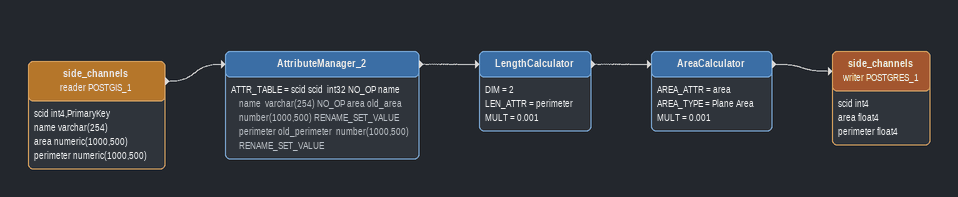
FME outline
side_channels (reader POSTGIS_1)
    attributes: scid int4,PrimaryKey, name varchar(254), area numeric(1000,500), perimeter numeric(1000,500)
    -> AttributeManager_2
AttributeManager_2
    ATTR_TABLE = scid scid  int32 NO_OP name name  varchar(254) NO_OP area old_area  number(1000,500) RENAME_SET_VALUE perimeter old_perimeter  number(1000,500) RENAME_SET_VALUE
    -> LengthCalculator
LengthCalculator
    DIM = 2
    LEN_ATTR = perimeter
    MULT = 0.001
    -> AreaCalculator
AreaCalculator
    AREA_ATTR = area
    AREA_TYPE = Plane Area
    MULT = 0.001
    -> side_channels (writer POSTGRES_1)
side_channels (writer POSTGRES_1)
    attributes: scid int4, area float4, perimeter float4
